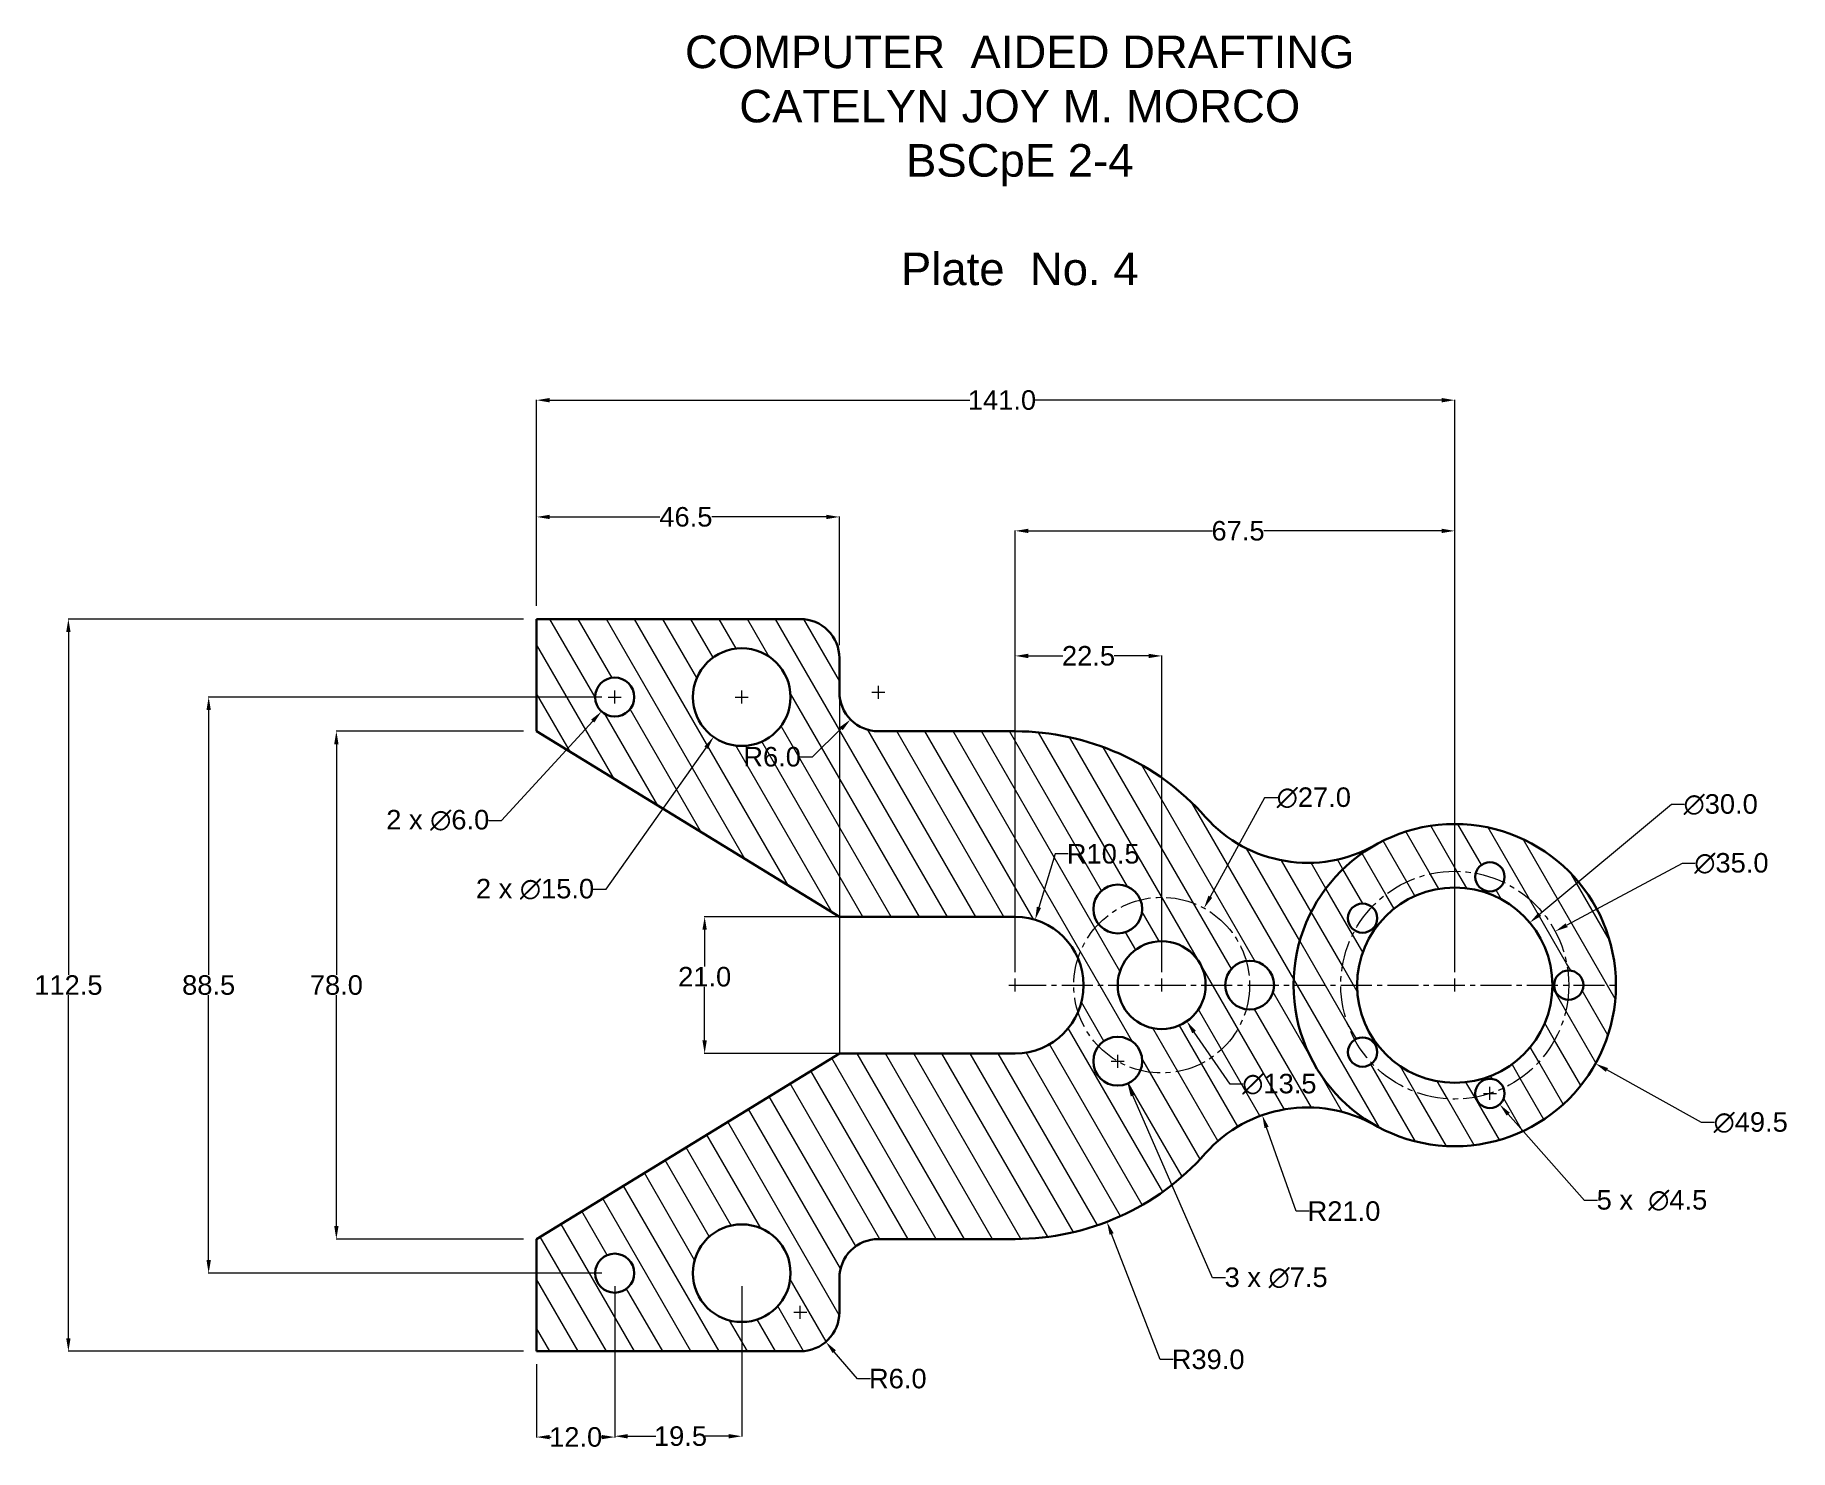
# Model space of a CAD drawing. Header units: inches. Extents: x -151 to 119, y -71 to 146.
import ezdxf

# ---------------------------------------------------------------- set-up
doc = ezdxf.new("R2010")
doc.units = ezdxf.units.IN
doc.header["$LTSCALE"] = 0.25
doc.header["$MEASUREMENT"] = 0
doc.linetypes.add('CENTER2', pattern=[28.575, 19.05, -3.175, 3.175, -3.175])
doc.layers.get('0').update_dxf_attribs({"lineweight": 13})
for name, color, linetype, lineweight in [('centerlines', 4, 'CENTER2', 13), ('const lines', 5, 'Continuous', 9), ('dims', 3, 'Continuous', 13), ('Objectline', 7, 'Continuous', 30)]:
    doc.layers.add(name, color=color, linetype=linetype, lineweight=lineweight)
doc.styles.get("Standard").update_dxf_attribs({"font": 'arial.ttf'})
doc.dimstyles.new('Copy(3) of ISO-25', dxfattribs={"dimtxt": 3, "dimasz": 2, "dimexe": 0.049213, "dimexo": 2, "dimgap": 0.024606, "dimtad": 0, "dimtih": 1, "dimtoh": 1, "dimdec": 1, "dimzin": 1, "dimdsep": 46, "dimtxsty": 'Standard', "dimcen": 1, "dimadec": 0, "dimazin": 0, "dimtfac": 1, "dimtdec": 1, "dimtofl": 0, "dimtmove": 0, "dimatfit": 3, "dimfxl": 0.03937, "dimlwd": 13, "dimlwe": 13, "dimarcsym": 0})

# ---------------------------------------------------------------- blocks, each defined once
blk = doc.blocks.new('*D1')
at = {"layer": 'Defpoints', "color": 0, "transparency": 16777216}
for p in [(67.5, 69.79), (0, 0), (67.5, 0)]:
    blk.add_point(p, dxfattribs=at)
at = {"layer": 'dims', "color": 0, "linetype": 'Continuous', "lineweight": 13, "transparency": 16777216}
for p, q in [((0, 2), (0, 69.84)), ((2, 69.79), (30.28, 69.79)), ((65.5, 69.79), (38.16, 69.79)), ((67.5, 2), (67.5, 69.84))]:
    blk.add_line(p, q, dxfattribs=at)
at = {"layer": 'dims', "color": 0, "transparency": 16777216}
for points in [[(2, 70.12), (2, 69.46), (0, 69.79)], [(65.5, 70.12), (65.5, 69.46), (67.5, 69.79)]]:
    blk.add_solid(points, dxfattribs=at)
at = {"layer": 'dims', "color": 0, "transparency": 16777216, "insert": (34.22, 69.79), "char_height": 3, "attachment_point": 5}
blk.add_mtext('67.5', dxfattribs=at)
blk = doc.blocks.new('*D2')
at = {"layer": 'Defpoints', "color": 0, "transparency": 16777216}
for p in [(22.5, 50.58), (0, 0), (22.5, 0)]:
    blk.add_point(p, dxfattribs=at)
at = {"layer": 'dims', "color": 0, "linetype": 'Continuous', "lineweight": 13, "transparency": 16777216}
for p, q in [((0, 2), (0, 50.62)), ((2, 50.58), (7.3, 50.58)), ((20.5, 50.58), (15.22, 50.58)), ((22.5, 2), (22.5, 50.62))]:
    blk.add_line(p, q, dxfattribs=at)
at = {"layer": 'dims', "color": 0, "transparency": 16777216}
for points in [[(2, 50.91), (2, 50.24), (0, 50.58)], [(20.5, 50.91), (20.5, 50.24), (22.5, 50.58)]]:
    blk.add_solid(points, dxfattribs=at)
at = {"layer": 'dims', "color": 0, "transparency": 16777216, "insert": (11.26, 50.58), "char_height": 3, "attachment_point": 5}
blk.add_mtext('22.5', dxfattribs=at)
blk = doc.blocks.new('*U3')
at = {"layer": 'Objectline'}
blk.add_circle((0, 0), 3.75, dxfattribs=at)
blk = doc.blocks.new('*U4')
at = {"layer": 'dims', "color": 0, "linetype": 'ByBlock', "lineweight": -2, "transparency": 16777216}
for p, rotation in [((15.75, 11.69), 120), ((15.75, -11.69), 240)]:
    blk.add_blockref('*U3', p, dxfattribs=dict(at, rotation=rotation))
blk.add_blockref('*U3', (36, 0), dxfattribs=at)
blk = doc.blocks.new('*U5')
at = {"layer": 'Objectline'}
blk.add_circle((0, 0), 2.25, dxfattribs=at)
blk = doc.blocks.new('*U6')
at = {"layer": 'Objectline', "color": 0, "linetype": 'ByBlock', "lineweight": -2, "transparency": 16777216}
for p, rotation in [((72.91, 16.64), 71.99999999999999), ((53.34, 10.29), 144), ((53.34, -10.29), 215.9999999999999), ((72.91, -16.64), 287.9999999999999)]:
    blk.add_blockref('*U5', p, dxfattribs=dict(at, rotation=rotation))
blk.add_blockref('*U5', (85, 0), dxfattribs=at)
blk = doc.blocks.new('*D7')
at = {"layer": 'Defpoints', "color": 0, "transparency": 16777216}
for p in [(-14.59, 10.5), (-47.69, -10.5), (-13.7, -10.5)]:
    blk.add_point(p, dxfattribs=at)
at = {"layer": 'dims', "color": 0, "linetype": 'Continuous', "lineweight": 13, "transparency": 16777216}
for p, q in [((-16.59, 10.5), (-47.74, 10.5)), ((-47.69, 8.5), (-47.69, 2.84)), ((-47.69, -8.5), (-47.69, -0.28)), ((-15.7, -10.5), (-47.74, -10.5))]:
    blk.add_line(p, q, dxfattribs=at)
at = {"layer": 'dims', "color": 0, "transparency": 16777216}
for points in [[(-48.03, 8.5), (-47.36, 8.5), (-47.69, 10.5)], [(-48.03, -8.5), (-47.36, -8.5), (-47.69, -10.5)]]:
    blk.add_solid(points, dxfattribs=at)
at = {"layer": 'dims', "color": 0, "transparency": 16777216, "insert": (-47.69, 1.28), "char_height": 3, "attachment_point": 5}
blk.add_mtext('21.0', dxfattribs=at)
blk = doc.blocks.new('*D8')
at = {"layer": 'Defpoints', "color": 0, "transparency": 16777216}
for p in [(-27, 71.93), (-73.5, 56.25), (-27, 50.25)]:
    blk.add_point(p, dxfattribs=at)
at = {"layer": 'dims', "color": 0, "linetype": 'Continuous', "lineweight": 13, "transparency": 16777216}
for p, q in [((-73.5, 58.25), (-73.5, 71.98)), ((-71.5, 71.93), (-54.56, 71.93)), ((-29, 71.93), (-46.58, 71.93)), ((-27, 52.25), (-27, 71.98))]:
    blk.add_line(p, q, dxfattribs=at)
at = {"layer": 'dims', "color": 0, "transparency": 16777216}
for points in [[(-71.5, 72.26), (-71.5, 71.6), (-73.5, 71.93)], [(-29, 72.26), (-29, 71.6), (-27, 71.93)]]:
    blk.add_solid(points, dxfattribs=at)
at = {"layer": 'dims', "color": 0, "transparency": 16777216, "insert": (-50.57, 71.93), "char_height": 3, "attachment_point": 5}
blk.add_mtext('46.5', dxfattribs=at)
blk = doc.blocks.new('*D9')
at = {"layer": 'Defpoints', "color": 0, "transparency": 16777216}
for p in [(-73.5, 89.87), (-73.5, 56.25), (67.5, 0)]:
    blk.add_point(p, dxfattribs=at)
at = {"layer": 'dims', "color": 0, "linetype": 'Continuous', "lineweight": 13, "transparency": 16777216}
for p, q in [((-73.5, 58.25), (-73.5, 89.91)), ((-71.5, 89.87), (-6.97, 89.87)), ((65.5, 89.87), (2.91, 89.87)), ((67.5, 2), (67.5, 89.91))]:
    blk.add_line(p, q, dxfattribs=at)
at = {"layer": 'dims', "color": 0, "transparency": 16777216}
for points in [[(-71.5, 90.2), (-71.5, 89.53), (-73.5, 89.87)], [(65.5, 90.2), (65.5, 89.53), (67.5, 89.87)]]:
    blk.add_solid(points, dxfattribs=at)
at = {"layer": 'dims', "color": 0, "transparency": 16777216, "insert": (-2.03, 89.87), "char_height": 3, "attachment_point": 5}
blk.add_mtext('141.0', dxfattribs=at)
blk = doc.blocks.new('*D10')
at = {"layer": 'Defpoints', "color": 0, "transparency": 16777216}
for p in [(79.02, 9.6), (55.98, -9.6)]:
    blk.add_point(p, dxfattribs=at)
at = {"layer": 'dims', "color": 0, "linetype": 'Continuous', "lineweight": 13, "transparency": 16777216}
for p, q in [((100.8, 27.74), (80.56, 10.88)), ((102.8, 27.74), (100.8, 27.74))]:
    blk.add_line(p, q, dxfattribs=at)
at = {"layer": 'dims', "color": 0, "lineweight": 13, "transparency": 16777216}
for p, q in [((66.5, 0), (68.5, 0)), ((67.5, -1), (67.5, 1))]:
    blk.add_line(p, q, dxfattribs=at)
at = {"layer": 'dims', "color": 0, "transparency": 16777216}
blk.add_solid([(80.35, 11.14), (80.77, 10.63), (79.02, 9.6)], dxfattribs=at)
at = {"layer": 'dims', "color": 0, "transparency": 16777216, "insert": (108.34, 27.74), "char_height": 3, "attachment_point": 5}
blk.add_mtext('∅30.0', dxfattribs=at)
blk = doc.blocks.new('*D11')
at = {"layer": 'Defpoints', "color": 0, "transparency": 16777216}
for p in [(82.93, 8.26), (52.07, -8.26)]:
    blk.add_point(p, dxfattribs=at)
at = {"layer": 'dims', "color": 0, "linetype": 'Continuous', "lineweight": 13, "transparency": 16777216}
for p, q in [((102.44, 18.7), (84.69, 9.2)), ((104.44, 18.7), (102.44, 18.7))]:
    blk.add_line(p, q, dxfattribs=at)
at = {"layer": 'dims', "color": 0, "lineweight": 13, "transparency": 16777216}
for p, q in [((66.5, 0), (68.5, 0)), ((67.5, -1), (67.5, 1))]:
    blk.add_line(p, q, dxfattribs=at)
at = {"layer": 'dims', "color": 0, "transparency": 16777216}
blk.add_solid([(84.53, 9.5), (84.85, 8.91), (82.93, 8.26)], dxfattribs=at)
at = {"layer": 'dims', "color": 0, "transparency": 16777216, "insert": (109.99, 18.7), "char_height": 3, "attachment_point": 5}
blk.add_mtext('∅35.0', dxfattribs=at)
blk = doc.blocks.new('*D12')
at = {"layer": 'Defpoints', "color": 0, "transparency": 16777216}
for p in [(45.88, 12.05), (89.12, -12.05)]:
    blk.add_point(p, dxfattribs=at)
at = {"layer": 'dims', "color": 0, "lineweight": 13, "transparency": 16777216}
for p, q in [((66.5, 0), (68.5, 0)), ((67.5, -1), (67.5, 1))]:
    blk.add_line(p, q, dxfattribs=at)
at = {"layer": 'dims', "color": 0, "linetype": 'Continuous', "lineweight": 13, "transparency": 16777216}
for p, q in [((105.38, -21.12), (90.86, -13.03)), ((107.38, -21.12), (105.38, -21.12))]:
    blk.add_line(p, q, dxfattribs=at)
at = {"layer": 'dims', "color": 0, "transparency": 16777216}
blk.add_solid([(91.03, -12.74), (90.7, -13.32), (89.12, -12.05)], dxfattribs=at)
at = {"layer": 'dims', "color": 0, "transparency": 16777216, "insert": (112.95, -21.12), "char_height": 3, "attachment_point": 5}
blk.add_mtext('∅49.5', dxfattribs=at)
blk = doc.blocks.new('*D13')
at = {"layer": 'Defpoints', "color": 0, "transparency": 16777216}
for p in [(71.42, -14.96), (74.4, -18.33)]:
    blk.add_point(p, dxfattribs=at)
at = {"layer": 'dims', "color": 0, "lineweight": 13, "transparency": 16777216}
for p, q in [((72.91, -17.64), (72.91, -15.64)), ((71.91, -16.64), (73.91, -16.64))]:
    blk.add_line(p, q, dxfattribs=at)
at = {"layer": 'dims', "color": 0, "linetype": 'Continuous', "lineweight": 13, "transparency": 16777216}
for p, q in [((87.43, -33.08), (75.72, -19.83)), ((89.43, -33.08), (87.43, -33.08))]:
    blk.add_line(p, q, dxfattribs=at)
at = {"layer": 'dims', "color": 0, "transparency": 16777216}
blk.add_solid([(75.97, -19.61), (75.47, -20.05), (74.4, -18.33)], dxfattribs=at)
at = {"layer": 'dims', "color": 0, "transparency": 16777216, "insert": (97.79, -33.08), "char_height": 3, "attachment_point": 5}
blk.add_mtext('5 x  ∅4.5', dxfattribs=at)
blk = doc.blocks.new('*D14')
at = {"layer": 'Defpoints', "color": 0, "transparency": 16777216}
for p in [(37.94, -19.98), (44.91, -39.79)]:
    blk.add_point(p, dxfattribs=at)
at = {"layer": 'dims', "color": 0, "linetype": 'Continuous', "lineweight": 13, "transparency": 16777216}
for p, q in [((43.14, -34.73), (38.6, -21.86)), ((45.14, -34.73), (43.14, -34.73))]:
    blk.add_line(p, q, dxfattribs=at)
at = {"layer": 'dims', "color": 0, "transparency": 16777216}
blk.add_solid([(38.92, -21.75), (38.29, -21.97), (37.94, -19.98)], dxfattribs=at)
at = {"layer": 'dims', "color": 0, "transparency": 16777216, "insert": (50.49, -34.73), "char_height": 3, "attachment_point": 5}
blk.add_mtext('R21.0', dxfattribs=at)
blk = doc.blocks.new('*D15')
at = {"layer": 'Defpoints', "color": 0, "transparency": 16777216}
for p in [(14.25, -8.25), (17.25, -15.12)]:
    blk.add_point(p, dxfattribs=at)
at = {"layer": 'dims', "color": 0, "lineweight": 13, "transparency": 16777216}
for p, q in [((15.75, -12.69), (15.75, -10.69)), ((14.75, -11.69), (16.75, -11.69))]:
    blk.add_line(p, q, dxfattribs=at)
at = {"layer": 'dims', "color": 0, "linetype": 'Continuous', "lineweight": 13, "transparency": 16777216}
for p, q in [((30.29, -44.97), (18.05, -16.96)), ((32.29, -44.97), (30.29, -44.97))]:
    blk.add_line(p, q, dxfattribs=at)
at = {"layer": 'dims', "color": 0, "transparency": 16777216}
blk.add_solid([(18.36, -16.82), (17.75, -17.09), (17.25, -15.12)], dxfattribs=at)
at = {"layer": 'dims', "color": 0, "transparency": 16777216, "insert": (40.07, -44.97), "char_height": 3, "attachment_point": 5}
blk.add_mtext('3 x ∅7.5', dxfattribs=at)
blk = doc.blocks.new('*D16')
at = {"layer": 'Defpoints', "color": 0, "transparency": 16777216}
for p in [(0, 0), (14.09, -36.37)]:
    blk.add_point(p, dxfattribs=at)
at = {"layer": 'dims', "color": 0, "lineweight": 13, "transparency": 16777216}
for p, q in [((-1, 0), (1, 0)), ((0, -1), (0, 1))]:
    blk.add_line(p, q, dxfattribs=at)
at = {"layer": 'dims', "color": 0, "linetype": 'Continuous', "lineweight": 13, "transparency": 16777216}
for p, q in [((22.28, -57.5), (14.81, -38.23)), ((24.28, -57.5), (22.28, -57.5))]:
    blk.add_line(p, q, dxfattribs=at)
at = {"layer": 'dims', "color": 0, "transparency": 16777216}
blk.add_solid([(15.12, -38.11), (14.5, -38.35), (14.09, -36.37)], dxfattribs=at)
at = {"layer": 'dims', "color": 0, "transparency": 16777216, "insert": (29.63, -57.5), "char_height": 3, "attachment_point": 5}
blk.add_mtext('R39.0', dxfattribs=at)
blk = doc.blocks.new('*D17')
at = {"layer": 'Defpoints', "color": 0, "transparency": 16777216}
for p in [(-21, 45), (-25.29, 40.8)]:
    blk.add_point(p, dxfattribs=at)
at = {"layer": 'dims', "color": 0, "lineweight": 13, "transparency": 16777216}
for p, q in [((-21, 44), (-21, 46)), ((-22, 45), (-20, 45))]:
    blk.add_line(p, q, dxfattribs=at)
at = {"layer": 'dims', "color": 0, "linetype": 'Continuous', "lineweight": 13, "transparency": 16777216}
for p, q in [((-31.15, 35.07), (-26.72, 39.41)), ((-33.15, 35.07), (-31.15, 35.07))]:
    blk.add_line(p, q, dxfattribs=at)
at = {"layer": 'dims', "color": 0, "transparency": 16777216}
blk.add_solid([(-26.95, 39.64), (-26.49, 39.17), (-25.29, 40.8)], dxfattribs=at)
at = {"layer": 'dims', "color": 0, "transparency": 16777216, "insert": (-37.33, 35.07), "char_height": 3, "attachment_point": 5}
blk.add_mtext('R6.0', dxfattribs=at)
blk = doc.blocks.new('*D18')
at = {"layer": 'Defpoints', "color": 0, "transparency": 16777216}
for p in [(-33, -50.25), (-29.09, -54.8)]:
    blk.add_point(p, dxfattribs=at)
at = {"layer": 'dims', "color": 0, "lineweight": 13, "transparency": 16777216}
for p, q in [((-34, -50.25), (-32, -50.25)), ((-33, -51.25), (-33, -49.25))]:
    blk.add_line(p, q, dxfattribs=at)
at = {"layer": 'dims', "color": 0, "linetype": 'Continuous', "lineweight": 13, "transparency": 16777216}
for p, q in [((-24.22, -60.46), (-27.78, -56.31)), ((-22.22, -60.46), (-24.22, -60.46))]:
    blk.add_line(p, q, dxfattribs=at)
at = {"layer": 'dims', "color": 0, "transparency": 16777216}
blk.add_solid([(-27.53, -56.1), (-28.03, -56.53), (-29.09, -54.8)], dxfattribs=at)
at = {"layer": 'dims', "color": 0, "transparency": 16777216, "insert": (-18.03, -60.46), "char_height": 3, "attachment_point": 5}
blk.add_mtext('R6.0', dxfattribs=at)
blk = doc.blocks.new('*D19')
at = {"layer": 'Defpoints', "color": 0, "transparency": 16777216}
for p in [(-59.47, 46.46), (-63.53, 42.04)]:
    blk.add_point(p, dxfattribs=at)
at = {"layer": 'dims', "color": 0, "lineweight": 13, "transparency": 16777216}
for p, q in [((-62.5, 44.25), (-60.5, 44.25)), ((-61.5, 43.25), (-61.5, 45.25))]:
    blk.add_line(p, q, dxfattribs=at)
at = {"layer": 'dims', "color": 0, "linetype": 'Continuous', "lineweight": 13, "transparency": 16777216}
for p, q in [((-78.89, 25.32), (-64.88, 40.57)), ((-80.89, 25.32), (-78.89, 25.32))]:
    blk.add_line(p, q, dxfattribs=at)
at = {"layer": 'dims', "color": 0, "transparency": 16777216}
blk.add_solid([(-65.13, 40.79), (-64.64, 40.34), (-63.53, 42.04)], dxfattribs=at)
at = {"layer": 'dims', "color": 0, "transparency": 16777216, "insert": (-88.68, 25.32), "char_height": 3, "attachment_point": 5}
blk.add_mtext('2 x ∅6.0', dxfattribs=at)
blk = doc.blocks.new('*D20')
at = {"layer": 'Defpoints', "color": 0, "transparency": 16777216}
for p in [(-37.68, 50.38), (-46.32, 38.12)]:
    blk.add_point(p, dxfattribs=at)
at = {"layer": 'dims', "color": 0, "lineweight": 13, "transparency": 16777216}
for p, q in [((-43, 44.25), (-41, 44.25)), ((-42, 43.25), (-42, 45.25))]:
    blk.add_line(p, q, dxfattribs=at)
at = {"layer": 'dims', "color": 0, "linetype": 'Continuous', "lineweight": 13, "transparency": 16777216}
for p, q in [((-62.79, 14.73), (-47.47, 36.48)), ((-64.79, 14.73), (-62.79, 14.73))]:
    blk.add_line(p, q, dxfattribs=at)
at = {"layer": 'dims', "color": 0, "transparency": 16777216}
blk.add_solid([(-47.74, 36.67), (-47.2, 36.29), (-46.32, 38.12)], dxfattribs=at)
at = {"layer": 'dims', "color": 0, "transparency": 16777216, "insert": (-73.74, 14.73), "char_height": 3, "attachment_point": 5}
blk.add_mtext('2 x ∅15.0', dxfattribs=at)
blk = doc.blocks.new('*D21')
at = {"layer": 'Defpoints', "color": 0, "transparency": 16777216}
for p in [(18.67, 5.55), (26.34, -5.55)]:
    blk.add_point(p, dxfattribs=at)
at = {"layer": 'dims', "color": 0, "lineweight": 13, "transparency": 16777216}
for p, q in [((21.5, 0), (23.5, 0)), ((22.5, -1), (22.5, 1))]:
    blk.add_line(p, q, dxfattribs=at)
at = {"layer": 'dims', "color": 0, "linetype": 'Continuous', "lineweight": 13, "transparency": 16777216}
for p, q in [((33.01, -15.22), (27.47, -7.2)), ((35.01, -15.22), (33.01, -15.22))]:
    blk.add_line(p, q, dxfattribs=at)
at = {"layer": 'dims', "color": 0, "transparency": 16777216}
blk.add_solid([(27.75, -7.01), (27.2, -7.39), (26.34, -5.55)], dxfattribs=at)
at = {"layer": 'dims', "color": 0, "transparency": 16777216, "insert": (40.57, -15.22), "char_height": 3, "attachment_point": 5}
blk.add_mtext('∅13.5', dxfattribs=at)
blk = doc.blocks.new('*D22')
at = {"layer": 'Defpoints', "color": 0, "transparency": 16777216}
for p in [(29, 11.83), (16, -11.83)]:
    blk.add_point(p, dxfattribs=at)
at = {"layer": 'dims', "color": 0, "linetype": 'Continuous', "lineweight": 13, "transparency": 16777216}
for p, q in [((38.31, 28.78), (29.96, 13.59)), ((40.31, 28.78), (38.31, 28.78))]:
    blk.add_line(p, q, dxfattribs=at)
at = {"layer": 'dims', "color": 0, "lineweight": 13, "transparency": 16777216}
for p, q in [((21.5, 0), (23.5, 0)), ((22.5, -1), (22.5, 1))]:
    blk.add_line(p, q, dxfattribs=at)
at = {"layer": 'dims', "color": 0, "transparency": 16777216}
blk.add_solid([(29.67, 13.75), (30.26, 13.43), (29, 11.83)], dxfattribs=at)
at = {"layer": 'dims', "color": 0, "transparency": 16777216, "insert": (45.86, 28.78), "char_height": 3, "attachment_point": 5}
blk.add_mtext('∅27.0', dxfattribs=at)
blk = doc.blocks.new('*D23')
at = {"layer": 'Defpoints', "color": 0, "transparency": 16777216}
for p in [(3.07, 10.04), (0, 0)]:
    blk.add_point(p, dxfattribs=at)
at = {"layer": 'dims', "color": 0, "linetype": 'Continuous', "lineweight": 13, "transparency": 16777216}
for p, q in [((6.16, 20.16), (3.65, 11.95)), ((8.16, 20.16), (6.16, 20.16))]:
    blk.add_line(p, q, dxfattribs=at)
at = {"layer": 'dims', "color": 0, "lineweight": 13, "transparency": 16777216}
for p, q in [((-1, 0), (1, 0)), ((0, -1), (0, 1))]:
    blk.add_line(p, q, dxfattribs=at)
at = {"layer": 'dims', "color": 0, "transparency": 16777216}
blk.add_solid([(3.33, 12.05), (3.97, 11.86), (3.07, 10.04)], dxfattribs=at)
at = {"layer": 'dims', "color": 0, "transparency": 16777216, "insert": (13.52, 20.16), "char_height": 3, "attachment_point": 5}
blk.add_mtext('R10.5', dxfattribs=at)
blk = doc.blocks.new('*D24')
at = {"layer": 'Defpoints', "color": 0, "transparency": 16777216}
for p in [(-73.5, 39), (-104.25, -39), (-73.5, -39)]:
    blk.add_point(p, dxfattribs=at)
at = {"layer": 'dims', "color": 0, "linetype": 'Continuous', "lineweight": 13, "transparency": 16777216}
for p, q in [((-75.5, 39), (-104.3, 39)), ((-104.25, 37), (-104.25, 1.56)), ((-104.25, -37), (-104.25, -1.56)), ((-75.5, -39), (-104.3, -39))]:
    blk.add_line(p, q, dxfattribs=at)
at = {"layer": 'dims', "color": 0, "transparency": 16777216}
for points in [[(-104.58, 37), (-103.91, 37), (-104.25, 39)], [(-104.58, -37), (-103.91, -37), (-104.25, -39)]]:
    blk.add_solid(points, dxfattribs=at)
at = {"layer": 'dims', "color": 0, "transparency": 16777216, "insert": (-104.25, 0), "char_height": 3, "attachment_point": 5}
blk.add_mtext('78.0', dxfattribs=at)
blk = doc.blocks.new('*D25')
at = {"layer": 'Defpoints', "color": 0, "transparency": 16777216}
for p in [(-61.5, 44.25), (-123.86, -44.25), (-61.5, -44.25)]:
    blk.add_point(p, dxfattribs=at)
at = {"layer": 'dims', "color": 0, "linetype": 'Continuous', "lineweight": 13, "transparency": 16777216}
for p, q in [((-63.5, 44.25), (-123.91, 44.25)), ((-123.86, 42.25), (-123.86, 1.56)), ((-123.86, -42.25), (-123.86, -1.56)), ((-63.5, -44.25), (-123.91, -44.25))]:
    blk.add_line(p, q, dxfattribs=at)
at = {"layer": 'dims', "color": 0, "transparency": 16777216}
for points in [[(-124.19, 42.25), (-123.52, 42.25), (-123.86, 44.25)], [(-124.19, -42.25), (-123.52, -42.25), (-123.86, -44.25)]]:
    blk.add_solid(points, dxfattribs=at)
at = {"layer": 'dims', "color": 0, "transparency": 16777216, "insert": (-123.86, 0), "char_height": 3, "attachment_point": 5}
blk.add_mtext('88.5', dxfattribs=at)
blk = doc.blocks.new('*D26')
at = {"layer": 'Defpoints', "color": 0, "transparency": 16777216}
for p in [(-73.5, 56.25), (-145.4, -56.25), (-73.5, -56.25)]:
    blk.add_point(p, dxfattribs=at)
at = {"layer": 'dims', "color": 0, "linetype": 'Continuous', "lineweight": 13, "transparency": 16777216}
for p, q in [((-75.5, 56.25), (-145.45, 56.25)), ((-145.4, 54.25), (-145.4, 1.56)), ((-145.4, -54.25), (-145.4, -1.56)), ((-75.5, -56.25), (-145.45, -56.25))]:
    blk.add_line(p, q, dxfattribs=at)
at = {"layer": 'dims', "color": 0, "transparency": 16777216}
for points in [[(-145.73, 54.25), (-145.07, 54.25), (-145.4, 56.25)], [(-145.73, -54.25), (-145.07, -54.25), (-145.4, -56.25)]]:
    blk.add_solid(points, dxfattribs=at)
at = {"layer": 'dims', "color": 0, "transparency": 16777216, "insert": (-145.4, 0), "char_height": 3, "attachment_point": 5}
blk.add_mtext('112.5', dxfattribs=at)
blk = doc.blocks.new('*D27')
at = {"layer": 'Defpoints', "color": 0, "transparency": 16777216}
for p in [(-61.5, -44.25), (-73.5, -56.25), (-73.5, -69.43)]:
    blk.add_point(p, dxfattribs=at)
at = {"layer": 'dims', "color": 0, "linetype": 'Continuous', "lineweight": 13, "transparency": 16777216}
for p, q in [((-61.5, -46.25), (-61.5, -69.48)), ((-73.5, -58.25), (-73.5, -69.48)), ((-71.5, -69.43), (-71.27, -69.43)), ((-63.5, -69.43), (-63.73, -69.43))]:
    blk.add_line(p, q, dxfattribs=at)
at = {"layer": 'dims', "color": 0, "transparency": 16777216}
for points in [[(-71.5, -69.1), (-71.5, -69.77), (-73.5, -69.43)], [(-63.5, -69.1), (-63.5, -69.77), (-61.5, -69.43)]]:
    blk.add_solid(points, dxfattribs=at)
at = {"layer": 'dims', "color": 0, "transparency": 16777216, "insert": (-67.5, -69.43), "char_height": 3, "attachment_point": 5}
blk.add_mtext('12.0', dxfattribs=at)
blk = doc.blocks.new('*D28')
at = {"layer": 'Defpoints', "color": 0, "transparency": 16777216}
for p in [(-42, -44.25), (-61.5, -69.3), (-61.5, -69.48)]:
    blk.add_point(p, dxfattribs=at)
at = {"layer": 'dims', "color": 0, "linetype": 'Continuous', "lineweight": 13, "transparency": 16777216}
for p, q in [((-42, -46.25), (-42, -69.35)), ((-61.5, -67.48), (-61.5, -69.26)), ((-59.5, -69.3), (-55.19, -69.3)), ((-44, -69.3), (-47.61, -69.3))]:
    blk.add_line(p, q, dxfattribs=at)
at = {"layer": 'dims', "color": 0, "transparency": 16777216}
for points in [[(-59.5, -68.97), (-59.5, -69.64), (-61.5, -69.3)], [(-44, -68.97), (-44, -69.64), (-42, -69.3)]]:
    blk.add_solid(points, dxfattribs=at)
at = {"layer": 'dims', "color": 0, "transparency": 16777216, "insert": (-51.4, -69.3), "char_height": 3, "attachment_point": 5}
blk.add_mtext('19.5', dxfattribs=at)

msp = doc.modelspace()

# ---------------------------------------------------------------- hatches: boundary and pattern name
h = msp.add_hatch()
h.set_pattern_fill('ANSI31', scale=30, angle=75)
h.paths.add_polyline_path([(0, 39), (-21, 39, -0.414214), (-27, 45), (-27, 10.5), (0, 10.5, -0.300012), (9.65, 4.14, -0.114837), (12.8, 9.39, -0.167311), (12, 11.69, -0.824471), (19.23, 13.1, -0.4043), (35.48, 3.71, -0.45564), (39.75, 0), (42.75, 0, -0.26989), (55.28, 21.52, -0.354361), (29.19, 25.86, 0.214674)])
h.paths.add_polyline_path([(-27, 50.25, 0.414214), (-33, 56.25), (-73.5, 56.25), (-73.5, 39), (-27, 10.5)])
h.paths.add_polyline_path([(-49.5, 44.25, -1), (-34.5, 44.25, -1)], flags=16)
h.paths.add_polyline_path([(-64.5, 44.25, -1), (-58.5, 44.25, -1)], flags=16)
h.paths.add_polyline_path([(55.28, -21.52, -0.26989), (42.75, 0), (39.75, 0, -0.45564), (35.48, -3.71, -0.404415), (19.23, -13.1, -0.823927), (12, -11.69, -0.167199), (12.79, -9.38, -0.114719), (9.65, -4.14, -0.300012), (0, -10.5), (-27, -10.5), (-73.5, -39), (-73.5, -56.25), (-33, -56.25, 0.414214), (-27, -50.25), (-27, -45, -0.414214), (-21, -39), (0, -39, 0.214674), (29.19, -25.86, -0.354361)])
h.paths.add_polyline_path([(-34.5, -44.25, -1), (-49.5, -44.25, -1)], flags=16)
h.paths.add_polyline_path([(-58.5, -44.25, -1), (-64.5, -44.25, -1)], flags=16)
h.paths.add_polyline_path([(50, 0), (42.75, 0, 0.26989), (55.28, -21.52, 0.574939), (92.25, 0), (87.25, 0, -0.433183), (84.86, -2.25, -0.25516), (75, -15.81, -0.094906), (75.16, -16.64, -0.882284), (70.73, -17.2, -0.25516), (54.78, -12.02, -0.635145), (51.09, -10.29, -0.257156), (52.14, -8.38, -0.125568)])
h.paths.add_polyline_path([(52.14, 8.38, -0.257156), (51.09, 10.29, -0.635145), (54.78, 12.02, -0.25516), (70.73, 17.2, -0.882284), (75.16, 16.64, -0.094906), (75, 15.81, -0.25516), (84.86, 2.25, -0.433183), (87.25, 0), (92.25, 0, 1), (42.75, 0), (50, 0, -0.125568)])
h.paths.add_polyline_path([(19.23, 13.1, -0.096208), (19.5, 11.69, -0.71334), (12.8, 9.39, 0.114837), (9.65, 4.14, -0.101578), (10.5, 0), (15.75, 0, -1), (29.25, 0), (32.25, 0, -0.373966), (35.48, 3.71, 0.4043)], flags=17)
h.paths.add_polyline_path([(35.48, -3.71, -0.373966), (32.25, 0), (29.25, 0, -1), (15.75, 0), (10.5, 0, -0.101578), (9.65, -4.14, 0.114719), (12.79, -9.38, -0.713504), (19.5, -11.69, -0.096535), (19.23, -13.1, 0.404415)], flags=17)
h = msp.add_hatch()
h.set_pattern_fill('ANSI31', scale=30, angle=75)
h.paths.add_polyline_path([(82.5, 0), (82.75, 0, -0.395495), (84.86, 2.25, 0.25516), (75, 15.81, -0.826641), (70.66, 16.64, -0.062539), (70.73, 17.2, 0.25516), (54.78, 12.02, -0.223133), (55.59, 10.29, -0.590893), (52.14, 8.38, 0.125568), (50, 0), (52.5, 0, -1)])
h.paths.add_polyline_path([(84.86, -2.25, -0.395495), (82.75, 0), (82.5, 0, -1), (52.5, 0), (50, 0, 0.125568), (52.14, -8.38, -0.590893), (55.59, -10.29, -0.223133), (54.78, -12.02, 0.25516), (70.73, -17.2, -0.062539), (70.66, -16.64, -0.826641), (75, -15.81, 0.25516)])
h = msp.add_hatch()
h.set_pattern_fill('ANSI31', scale=30, angle=75)
h.paths.add_polyline_path([(52.5, 0), (50, 0, 0.125568), (52.14, -8.38, -0.590893), (55.59, -10.29, -0.223133), (54.78, -12.02, 0.25516), (70.73, -17.2, -0.062539), (70.66, -16.64, -0.826641), (75, -15.81, 0.25516), (84.86, -2.25, -0.395495), (82.75, 0), (82.5, 0, -1)])
h.paths.add_polyline_path([(75, 15.81, -0.826641), (70.66, 16.64, -0.062539), (70.73, 17.2, 0.25516), (54.78, 12.02, -0.223133), (55.59, 10.29, -0.590893), (52.14, 8.38, 0.125568), (50, 0), (52.5, 0, -1), (82.5, 0), (82.75, 0, -0.395495), (84.86, 2.25, 0.25516)])

# ---------------------------------------------------------------- linework, layer by layer
at = {"layer": 'centerlines'}
msp.add_line((0, 0), (92.25, 0), dxfattribs=at)
for centre, radius in [((67.5, 0), 17.5), ((22.5, 0), 13.5)]:
    msp.add_circle(centre, radius, dxfattribs=at)
at = {"layer": 'const lines'}
msp.add_line((-27, 50.25), (-27, -10.5), dxfattribs=at)
at = {"layer": 'Objectline'}
for p, q in [((-73.5, 56.25), (-73.5, 39)), ((-73.5, 39), (-27, 10.5)), ((0, 10.5), (-27, 10.5)), ((-73.5, -39), (-27, -10.5)), ((0, -10.5), (-27, -10.5)), ((-73.5, -56.25), (-73.5, -39))]:
    msp.add_line(p, q, dxfattribs=at)
for points in [[(0, 39), (-21, 39, -0.414214), (-27, 45), (-27, 50.25, 0.414214), (-33, 56.25), (-73.5, 56.25)], [(0, -39), (-21, -39, 0.414214), (-27, -45), (-27, -50.25, -0.414214), (-33, -56.25), (-73.5, -56.25)]]:
    msp.add_lwpolyline(points, format="xyb", dxfattribs=at)
for centre, radius in [((-42, 44.25), 7.5), ((-61.5, 44.25), 3), ((67.5, 0), 24.75), ((67.5, 0), 15), ((22.5, 0), 6.75), ((-42, -44.25), 7.5), ((-61.5, -44.25), 3)]:
    msp.add_circle(centre, radius, dxfattribs=at)
for centre, radius, start, end in [((0, 0), 39, 41.5358, 90), ((44.91, 39.79), 21, 221.5358, 299.5851), ((0, 0), 10.5, 270, 90), ((44.91, -39.79), 21, 60.4149, 138.4642), ((0, 0), 39, 270, 318.4642)]:
    msp.add_arc(centre, radius, start, end, dxfattribs=at)

# ---------------------------------------------------------------- block references
at = {"layer": 'dims'}
msp.add_blockref('*U4', (0, 0), dxfattribs=at)
at = {"layer": 'Objectline'}
msp.add_blockref('*U6', (0, 0), dxfattribs=at)

# ---------------------------------------------------------------- texts
at = {"insert": (-89.22, 145.88), "char_height": 5, "attachment_point": 1}
msp.add_mtext_dynamic_manual_height_columns('\\pxqc;COMPUTER  AIDED DRAFTING\\PCATELYN JOY M. MORCO\\PBSCpE 2-4\\P\\PPlate  No. 4', width=179.8397, gutter_width=0.492, heights=[56.87], dxfattribs=at)

# ---------------------------------------------------------------- dimensions: what is measured, and where the dimension line sits
at = {"layer": 'dims'}
for base, p1, p2, picture, middle in [((-73.5, 89.87), (67.5, 0), (-73.5, 56.25), '*D9', (-2.03, 89.87)), ((-27, 71.93), (-73.5, 56.25), (-27, 50.25), '*D8', (-50.57, 71.93)), ((67.5, 69.79), (0, 0), (67.5, 0), '*D1', (34.22, 69.79)), ((22.5, 50.58), (0, 0), (22.5, 0), '*D2', (11.26, 50.58)), ((-61.5, -69.3), (-42, -44.25), (-61.5, -69.48), '*D28', (-51.4, -69.3))]:
    dim = msp.add_linear_dim(base=base, p1=p1, p2=p2, dimstyle='Copy(3) of ISO-25', dxfattribs=at)
    dim.commit()
    dim.dimension.update_dxf_attribs({"geometry": picture, "text_midpoint": middle, "dimtype": 160})
for base, p1, p2, picture, middle in [((-145.4, -56.25), (-73.5, 56.25), (-73.5, -56.25), '*D26', (-145.4, 0)), ((-123.86, -44.25), (-61.5, 44.25), (-61.5, -44.25), '*D25', (-123.86, 0))]:
    dim = msp.add_linear_dim(base=base, p1=p1, p2=p2, angle=90, dimstyle='Copy(3) of ISO-25', dxfattribs=at)
    dim.commit()
    dim.dimension.update_dxf_attribs({"geometry": picture, "text_midpoint": middle})
for p1, p2, text, picture, middle in [((-37.68, 50.38), (-46.32, 38.12), '2 x <>', '*D20', (-73.74, 14.73)), ((-59.47, 46.46), (-63.53, 42.04), '2 x <>', '*D19', (-88.68, 25.32)), ((14.25, -8.25), (17.25, -15.12), '3 x <>', '*D15', (40.07, -44.97)), ((71.42, -14.96), (74.4, -18.33), '5 x  <>', '*D13', (97.79, -33.08))]:
    dim = msp.add_diameter_dim_2p(p1=p1, p2=p2, text=text, dimstyle='Copy(3) of ISO-25', dxfattribs=at)
    dim.commit()
    dim.dimension.update_dxf_attribs({"geometry": picture, "text_midpoint": middle, "dimtype": 163})
for center, mpoint, picture, middle in [((-21, 45), (-25.29, 40.8), '*D17', (-37.33, 35.07)), ((0, 0), (3.07, 10.04), '*D23', (13.52, 20.16)), ((0, 0), (14.09, -36.37), '*D16', (29.63, -57.5)), ((44.91, -39.79), (37.94, -19.98), '*D14', (50.49, -34.73)), ((-33, -50.25), (-29.09, -54.8), '*D18', (-18.03, -60.46))]:
    dim = msp.add_radius_dim(center=center, mpoint=mpoint, dimstyle='Copy(3) of ISO-25', dxfattribs=at)
    dim.commit()
    dim.dimension.update_dxf_attribs({"geometry": picture, "text_midpoint": middle, "dimtype": 164})
for base, p1, p2, picture, middle in [((-104.25, -39), (-73.5, 39), (-73.5, -39), '*D24', (-104.25, 0)), ((-47.69, -10.5), (-14.59, 10.5), (-13.7, -10.5), '*D7', (-47.69, 1.28))]:
    dim = msp.add_linear_dim(base=base, p1=p1, p2=p2, angle=90, dimstyle='Copy(3) of ISO-25', dxfattribs=at)
    dim.commit()
    dim.dimension.update_dxf_attribs({"geometry": picture, "text_midpoint": middle, "dimtype": 160})
for p1, p2, picture, middle in [((16, -11.83), (29, 11.83), '*D22', (45.86, 28.78)), ((55.98, -9.6), (79.02, 9.6), '*D10', (108.34, 27.74)), ((52.07, -8.26), (82.93, 8.26), '*D11', (109.99, 18.7)), ((45.88, 12.05), (89.12, -12.05), '*D12', (112.95, -21.12)), ((18.67, 5.55), (26.34, -5.55), '*D21', (40.57, -15.22))]:
    dim = msp.add_diameter_dim_2p(p1=p1, p2=p2, dimstyle='Copy(3) of ISO-25', dxfattribs=at)
    dim.commit()
    dim.dimension.update_dxf_attribs({"geometry": picture, "text_midpoint": middle, "dimtype": 163})
dim = msp.add_linear_dim(base=(-73.5, -69.43), p1=(-61.5, -44.25), p2=(-73.5, -56.25), dimstyle='Copy(3) of ISO-25', dxfattribs=at)
dim.commit()
dim.dimension.update_dxf_attribs({"geometry": '*D27', "text_midpoint": (-67.5, -69.43)})

doc.saveas('drawing.dxf')
